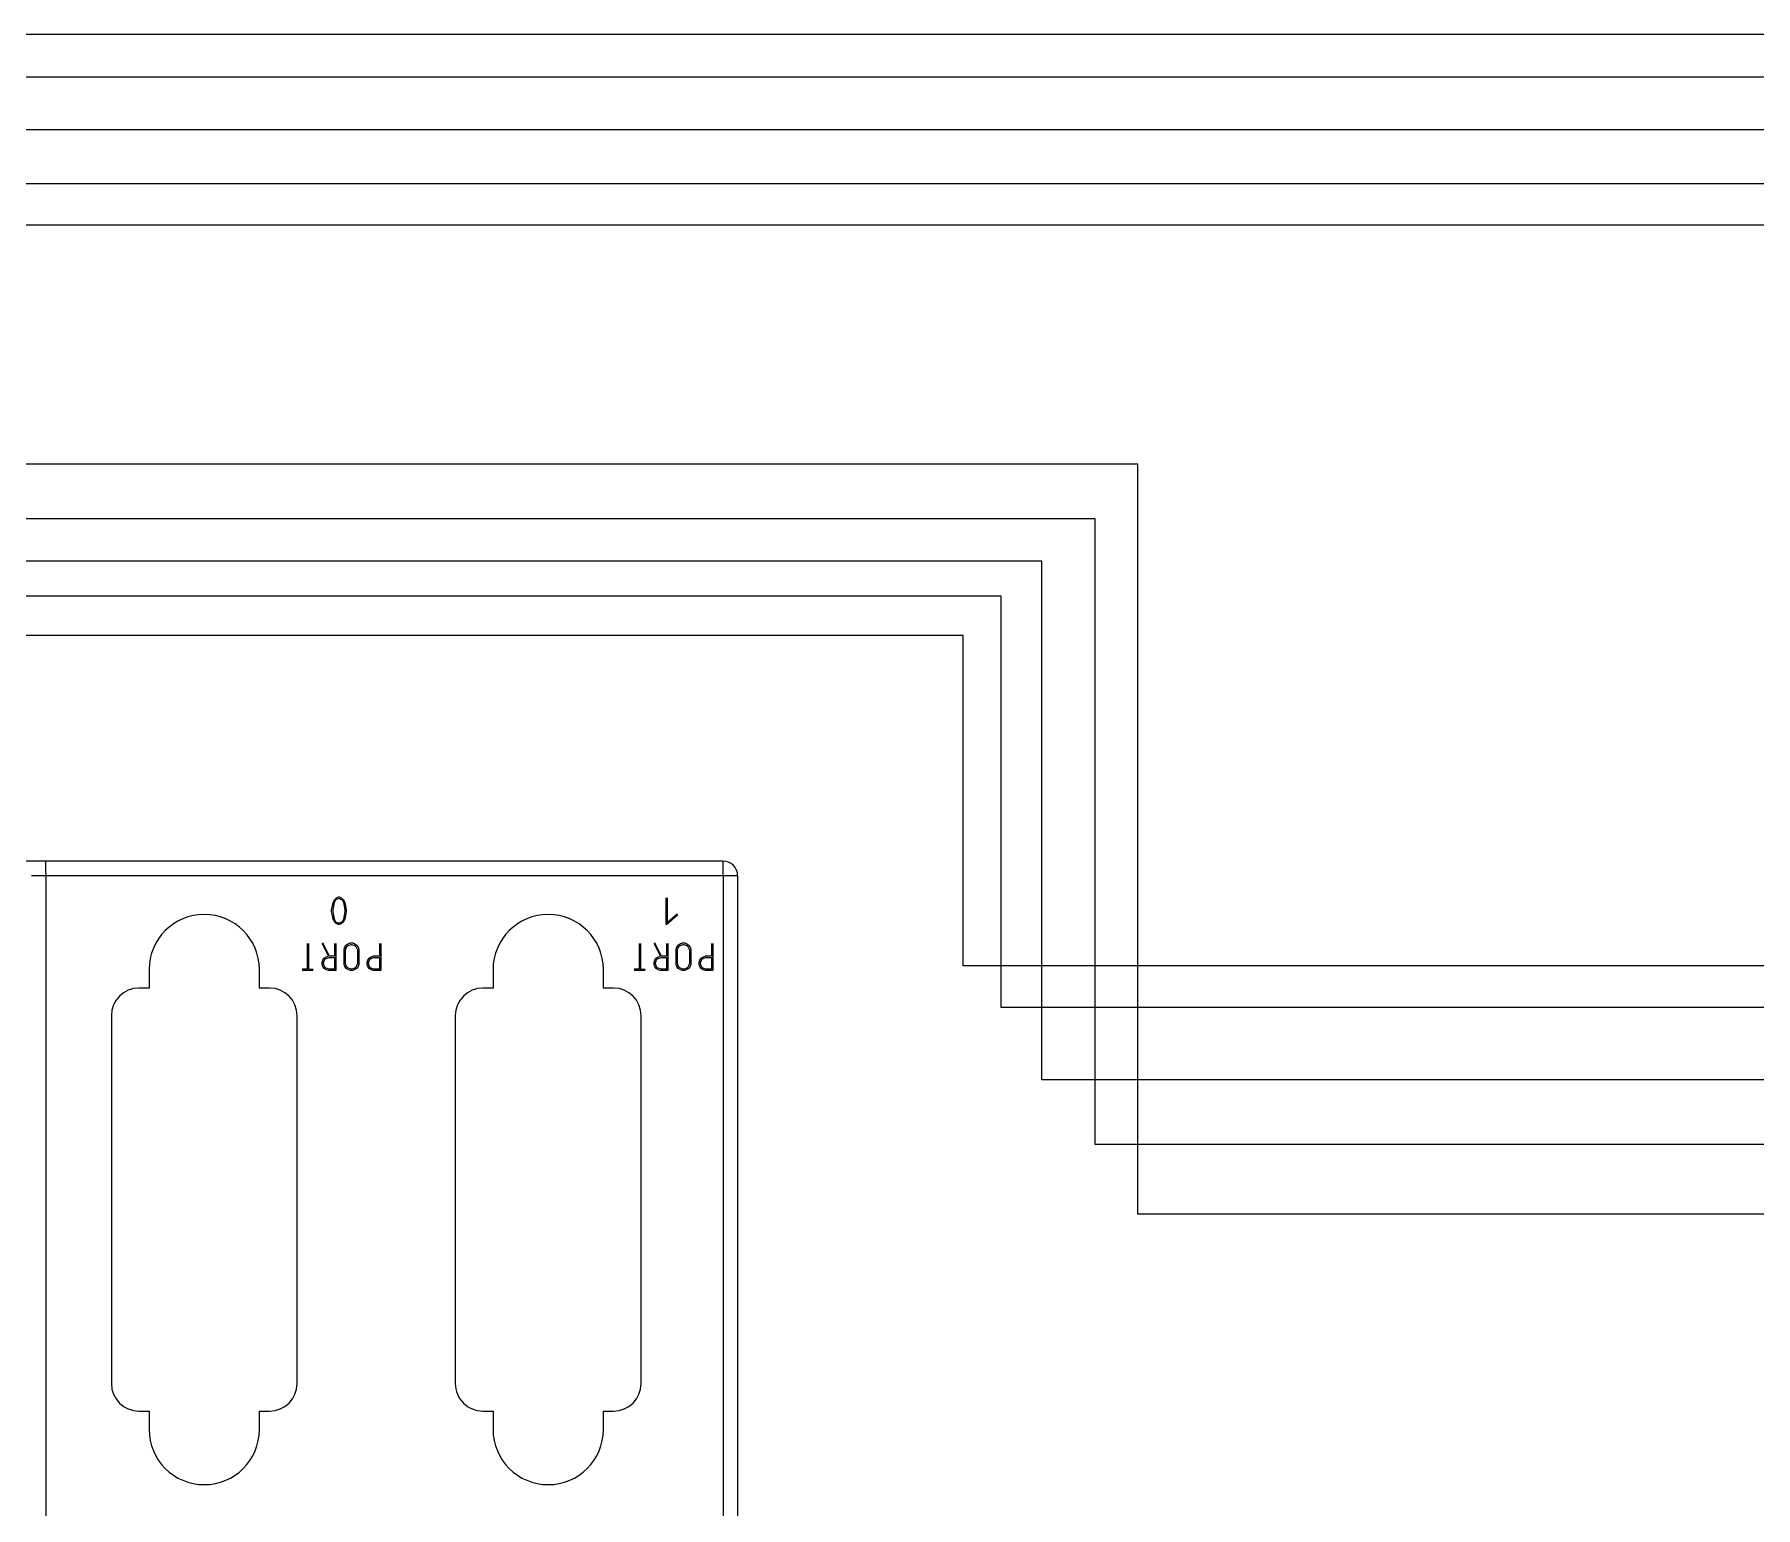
# Model space of a CAD drawing. Header units: millimetres. Extents: x 1181 to 1755, y 284 to 690.
# Drawn here: x 1468.6 to 1562.2, y 487.6 to 567.7 of the extents above; entities that cross this region are included whole.
import ezdxf

# ---------------------------------------------------------------- set-up
doc = ezdxf.new("R2010")
doc.units = ezdxf.units.MM
for name, color, linetype in [('0007LEVEL_2', 7, 'Continuous'), ('8_ALL_NOTES_BALLOONS_SYMBOLS_GT', 7, 'Continuous'), ('RED_2.5mm^2', 1, 'Continuous')]:
    doc.layers.add(name, color=color, linetype=linetype)

msp = doc.modelspace()

# ---------------------------------------------------------------- linework, layer by layer
at = {"color": 7, "linetype": 'Continuous'}
for p, q in [((1506.039, 522.776), (1466.339, 522.776)), ((1506.839, 521.976), (1506.839, 443.576)), ((1474.839, 516.876), (1474.839, 515.876)), ((1480.839, 515.876), (1480.839, 516.876)), ((1493.539, 516.876), (1493.539, 515.876)), ((1499.539, 515.876), (1499.539, 516.876)), ((1474.839, 515.876), (1474.289, 515.876)), ((1481.389, 515.876), (1480.839, 515.876)), ((1493.539, 515.876), (1492.989, 515.876)), ((1500.089, 515.876), (1499.539, 515.876)), ((1472.789, 514.376), (1472.789, 494.376)), ((1482.889, 494.376), (1482.889, 514.376)), ((1491.489, 514.376), (1491.489, 494.376)), ((1501.589, 494.376), (1501.589, 514.376)), ((1474.289, 492.876), (1474.839, 492.876)), ((1474.839, 492.876), (1474.839, 491.876)), ((1480.839, 491.876), (1480.839, 492.876)), ((1480.839, 492.876), (1481.389, 492.876)), ((1492.989, 492.876), (1493.539, 492.876)), ((1493.539, 492.876), (1493.539, 491.876)), ((1499.539, 491.876), (1499.539, 492.876)), ((1499.539, 492.876), (1500.089, 492.876))]:
    msp.add_line(p, q, dxfattribs=at)
for centre, radius, start, end in [((1506.039, 521.976), 0.8, 0, 90), ((1477.839, 516.876), 3, 0, 180), ((1496.539, 516.876), 3, 0, 180), ((1474.289, 514.376), 1.5, 90, 180), ((1481.389, 514.376), 1.5, 0, 90), ((1492.989, 514.376), 1.5, 90, 180), ((1500.089, 514.376), 1.5, 0, 90), ((1474.289, 494.376), 1.5, 180, 270), ((1481.389, 494.376), 1.5, 270, 0), ((1492.989, 494.376), 1.5, 180, 270.00001), ((1500.089, 494.376), 1.5, 270, 0), ((1477.839, 491.876), 3, 180, 0), ((1496.539, 491.876), 3, 180, 0)]:
    msp.add_arc(centre, radius, start, end, dxfattribs=at)
at = {"layer": '0007LEVEL_2', "color": 7, "linetype": 'Continuous'}
for p, q in [((1484.766, 520.113), (1484.804, 520.338)), ((1484.804, 520.338), (1484.841, 520.526)), ((1484.841, 520.526), (1484.916, 520.676)), ((1484.841, 520.113), (1484.879, 520.338)), ((1484.879, 520.338), (1484.916, 520.526)), ((1484.916, 520.676), (1485.029, 520.788)), ((1484.916, 520.526), (1484.991, 520.676)), ((1484.991, 520.676), (1485.029, 520.713)), ((1485.029, 520.788), (1485.141, 520.826)), ((1485.029, 520.713), (1485.141, 520.751)), ((1485.141, 520.826), (1485.179, 520.826)), ((1485.141, 520.751), (1485.179, 520.751)), ((1485.179, 520.826), (1485.291, 520.788)), ((1485.179, 520.751), (1485.291, 520.713)), ((1485.291, 520.788), (1485.404, 520.676)), ((1485.291, 520.713), (1485.329, 520.676)), ((1485.329, 520.676), (1485.404, 520.526)), ((1485.404, 520.676), (1485.479, 520.526)), ((1485.404, 520.526), (1485.441, 520.338)), ((1485.441, 520.338), (1485.479, 520.113)), ((1485.479, 520.526), (1485.516, 520.338)), ((1485.516, 520.338), (1485.554, 520.113)), ((1502.954, 519.326), (1502.954, 520.788)), ((1503.029, 519.438), (1503.029, 520.788)), ((1484.766, 520.038), (1484.766, 520.113)), ((1484.804, 519.813), (1484.766, 520.038)), ((1484.841, 519.626), (1484.804, 519.813)), ((1484.841, 520.038), (1484.841, 520.113)), ((1484.879, 519.813), (1484.841, 520.038)), ((1484.916, 519.476), (1484.841, 519.626)), ((1484.916, 519.626), (1484.879, 519.813)), ((1484.991, 519.476), (1484.916, 519.626)), ((1485.029, 519.363), (1484.916, 519.476)), ((1485.029, 519.438), (1484.991, 519.476)), ((1485.141, 519.401), (1485.029, 519.438)), ((1485.141, 519.326), (1485.029, 519.363)), ((1485.179, 519.401), (1485.141, 519.401)), ((1485.291, 519.438), (1485.179, 519.401)), ((1485.291, 519.363), (1485.179, 519.326)), ((1485.329, 519.476), (1485.291, 519.438)), ((1485.404, 519.476), (1485.291, 519.363)), ((1485.404, 519.626), (1485.329, 519.476)), ((1485.441, 519.813), (1485.404, 519.626)), ((1485.479, 519.626), (1485.404, 519.476)), ((1485.479, 520.038), (1485.441, 519.813)), ((1485.479, 520.113), (1485.479, 520.038)), ((1485.516, 519.813), (1485.479, 519.626)), ((1485.554, 520.038), (1485.516, 519.813)), ((1485.554, 520.113), (1485.554, 520.038)), ((1503.591, 519.851), (1502.991, 519.326)), ((1503.554, 519.888), (1503.029, 519.438)), ((1485.179, 519.326), (1485.141, 519.326)), ((1502.991, 519.326), (1502.954, 519.326)), ((1483.426, 518.288), (1483.426, 516.901)), ((1483.501, 518.288), (1483.501, 516.901)), ((1484.589, 517.613), (1484.251, 518.288)), ((1484.626, 517.651), (1484.289, 518.326)), ((1484.289, 517.388), (1484.364, 517.501)), ((1484.364, 517.501), (1484.476, 517.576)), ((1484.439, 517.463), (1484.514, 517.501)), ((1484.476, 517.576), (1484.589, 517.613)), ((1484.514, 517.501), (1484.626, 517.538)), ((1484.664, 517.613), (1484.626, 517.651)), ((1484.626, 517.538), (1484.926, 517.538)), ((1484.926, 517.613), (1484.664, 517.613)), ((1484.926, 518.288), (1484.926, 517.613)), ((1484.926, 517.538), (1484.926, 516.901)), ((1485.001, 518.288), (1485.001, 516.826)), ((1485.451, 517.988), (1485.489, 518.101)), ((1485.451, 517.163), (1485.451, 517.988)), ((1485.489, 518.101), (1485.564, 518.213)), ((1485.526, 517.951), (1485.564, 518.063)), ((1485.526, 517.201), (1485.526, 517.951)), ((1485.564, 518.213), (1485.676, 518.288)), ((1485.564, 518.063), (1485.601, 518.138)), ((1485.601, 518.138), (1485.639, 518.176)), ((1485.639, 518.176), (1485.714, 518.213)), ((1485.676, 518.288), (1485.789, 518.326)), ((1485.714, 518.213), (1485.826, 518.251)), ((1485.789, 518.326), (1485.901, 518.326)), ((1485.826, 518.251), (1485.864, 518.251)), ((1485.864, 518.251), (1485.976, 518.213)), ((1485.901, 518.326), (1486.014, 518.288)), ((1485.976, 518.213), (1486.051, 518.176)), ((1486.014, 518.288), (1486.126, 518.213)), ((1486.051, 518.176), (1486.089, 518.138)), ((1486.089, 518.138), (1486.126, 518.063)), ((1486.126, 518.213), (1486.201, 518.101)), ((1486.126, 518.063), (1486.164, 517.951)), ((1486.164, 517.951), (1486.164, 517.201)), ((1486.201, 518.101), (1486.239, 517.988)), ((1486.239, 517.988), (1486.239, 517.163)), ((1486.726, 517.388), (1486.801, 517.501)), ((1486.801, 517.501), (1486.914, 517.576)), ((1486.876, 517.463), (1486.951, 517.501)), ((1486.914, 517.576), (1487.026, 517.613)), ((1486.951, 517.501), (1487.064, 517.538)), ((1487.364, 517.613), (1487.026, 517.613)), ((1487.064, 517.538), (1487.364, 517.538)), ((1487.364, 518.288), (1487.364, 517.613)), ((1487.364, 517.538), (1487.364, 516.901)), ((1487.439, 518.288), (1487.439, 516.826)), ((1501.476, 518.288), (1501.476, 516.901)), ((1501.551, 518.288), (1501.551, 516.901)), ((1502.639, 517.613), (1502.301, 518.288)), ((1502.676, 517.651), (1502.339, 518.326)), ((1502.339, 517.388), (1502.414, 517.501)), ((1502.414, 517.501), (1502.526, 517.576)), ((1502.489, 517.463), (1502.564, 517.501)), ((1502.526, 517.576), (1502.639, 517.613)), ((1502.564, 517.501), (1502.676, 517.538)), ((1502.714, 517.613), (1502.676, 517.651)), ((1502.676, 517.538), (1502.976, 517.538)), ((1502.976, 517.613), (1502.714, 517.613)), ((1502.976, 518.288), (1502.976, 517.613)), ((1502.976, 517.538), (1502.976, 516.901)), ((1503.051, 518.288), (1503.051, 516.826)), ((1503.501, 517.988), (1503.539, 518.101)), ((1503.501, 517.163), (1503.501, 517.988)), ((1503.539, 518.101), (1503.614, 518.213)), ((1503.576, 517.951), (1503.614, 518.063)), ((1503.576, 517.201), (1503.576, 517.951)), ((1503.614, 518.213), (1503.726, 518.288)), ((1503.614, 518.063), (1503.651, 518.138)), ((1503.651, 518.138), (1503.689, 518.176)), ((1503.689, 518.176), (1503.764, 518.213)), ((1503.726, 518.288), (1503.839, 518.326)), ((1503.764, 518.213), (1503.876, 518.251)), ((1503.839, 518.326), (1503.951, 518.326)), ((1503.876, 518.251), (1503.914, 518.251)), ((1503.914, 518.251), (1504.026, 518.213)), ((1503.951, 518.326), (1504.064, 518.288)), ((1504.026, 518.213), (1504.101, 518.176)), ((1504.064, 518.288), (1504.176, 518.213)), ((1504.101, 518.176), (1504.139, 518.138)), ((1504.139, 518.138), (1504.176, 518.063)), ((1504.176, 518.213), (1504.251, 518.101)), ((1504.176, 518.063), (1504.214, 517.951)), ((1504.214, 517.951), (1504.214, 517.201)), ((1504.251, 518.101), (1504.289, 517.988)), ((1504.289, 517.988), (1504.289, 517.163)), ((1504.776, 517.388), (1504.851, 517.501)), ((1504.851, 517.501), (1504.964, 517.576)), ((1504.926, 517.463), (1505.001, 517.501)), ((1504.964, 517.576), (1505.076, 517.613)), ((1505.001, 517.501), (1505.114, 517.538)), ((1505.414, 517.613), (1505.076, 517.613)), ((1505.114, 517.538), (1505.414, 517.538)), ((1505.414, 518.288), (1505.414, 517.613)), ((1505.414, 517.538), (1505.414, 516.901)), ((1505.489, 518.288), (1505.489, 516.826)), ((1483.426, 516.901), (1483.164, 516.901)), ((1483.764, 516.826), (1483.164, 516.826)), ((1483.501, 516.901), (1483.764, 516.901)), ((1484.251, 517.276), (1484.289, 517.388)), ((1484.251, 517.163), (1484.251, 517.276)), ((1484.289, 517.051), (1484.251, 517.163)), ((1484.364, 516.938), (1484.289, 517.051)), ((1484.326, 517.238), (1484.364, 517.351)), ((1484.326, 517.201), (1484.326, 517.238)), ((1484.364, 517.088), (1484.326, 517.201)), ((1484.364, 517.351), (1484.401, 517.426)), ((1484.401, 517.013), (1484.364, 517.088)), ((1484.476, 516.863), (1484.364, 516.938)), ((1484.401, 517.426), (1484.439, 517.463)), ((1484.439, 516.976), (1484.401, 517.013)), ((1484.514, 516.938), (1484.439, 516.976)), ((1484.589, 516.826), (1484.476, 516.863)), ((1484.626, 516.901), (1484.514, 516.938)), ((1485.001, 516.826), (1484.589, 516.826)), ((1484.926, 516.901), (1484.626, 516.901)), ((1485.489, 517.051), (1485.451, 517.163)), ((1485.564, 516.938), (1485.489, 517.051)), ((1485.564, 517.088), (1485.526, 517.201)), ((1485.601, 517.013), (1485.564, 517.088)), ((1485.676, 516.863), (1485.564, 516.938)), ((1485.639, 516.976), (1485.601, 517.013)), ((1485.714, 516.938), (1485.639, 516.976)), ((1485.789, 516.826), (1485.676, 516.863)), ((1485.826, 516.901), (1485.714, 516.938)), ((1485.901, 516.826), (1485.789, 516.826)), ((1485.864, 516.901), (1485.826, 516.901)), ((1485.976, 516.938), (1485.864, 516.901)), ((1486.014, 516.863), (1485.901, 516.826)), ((1486.051, 516.976), (1485.976, 516.938)), ((1486.126, 516.938), (1486.014, 516.863)), ((1486.089, 517.013), (1486.051, 516.976)), ((1486.126, 517.088), (1486.089, 517.013)), ((1486.164, 517.201), (1486.126, 517.088)), ((1486.201, 517.051), (1486.126, 516.938)), ((1486.239, 517.163), (1486.201, 517.051)), ((1486.689, 517.276), (1486.726, 517.388)), ((1486.689, 517.163), (1486.689, 517.276)), ((1486.726, 517.051), (1486.689, 517.163)), ((1486.801, 516.938), (1486.726, 517.051)), ((1486.764, 517.238), (1486.801, 517.351)), ((1486.764, 517.201), (1486.764, 517.238)), ((1486.801, 517.088), (1486.764, 517.201)), ((1486.801, 517.351), (1486.839, 517.426)), ((1486.839, 517.013), (1486.801, 517.088)), ((1486.914, 516.863), (1486.801, 516.938)), ((1486.839, 517.426), (1486.876, 517.463)), ((1486.876, 516.976), (1486.839, 517.013)), ((1486.951, 516.938), (1486.876, 516.976)), ((1487.026, 516.826), (1486.914, 516.863)), ((1487.064, 516.901), (1486.951, 516.938)), ((1487.439, 516.826), (1487.026, 516.826)), ((1487.364, 516.901), (1487.064, 516.901)), ((1501.476, 516.901), (1501.214, 516.901)), ((1501.814, 516.826), (1501.214, 516.826)), ((1501.551, 516.901), (1501.814, 516.901)), ((1502.301, 517.276), (1502.339, 517.388)), ((1502.301, 517.163), (1502.301, 517.276)), ((1502.339, 517.051), (1502.301, 517.163)), ((1502.414, 516.938), (1502.339, 517.051)), ((1502.376, 517.238), (1502.414, 517.351)), ((1502.376, 517.201), (1502.376, 517.238)), ((1502.414, 517.088), (1502.376, 517.201)), ((1502.414, 517.351), (1502.451, 517.426)), ((1502.451, 517.013), (1502.414, 517.088)), ((1502.526, 516.863), (1502.414, 516.938)), ((1502.451, 517.426), (1502.489, 517.463)), ((1502.489, 516.976), (1502.451, 517.013)), ((1502.564, 516.938), (1502.489, 516.976)), ((1502.639, 516.826), (1502.526, 516.863)), ((1502.676, 516.901), (1502.564, 516.938)), ((1503.051, 516.826), (1502.639, 516.826)), ((1502.976, 516.901), (1502.676, 516.901)), ((1503.539, 517.051), (1503.501, 517.163)), ((1503.614, 516.938), (1503.539, 517.051)), ((1503.614, 517.088), (1503.576, 517.201)), ((1503.651, 517.013), (1503.614, 517.088)), ((1503.726, 516.863), (1503.614, 516.938)), ((1503.689, 516.976), (1503.651, 517.013)), ((1503.764, 516.938), (1503.689, 516.976)), ((1503.839, 516.826), (1503.726, 516.863)), ((1503.876, 516.901), (1503.764, 516.938)), ((1503.951, 516.826), (1503.839, 516.826)), ((1503.914, 516.901), (1503.876, 516.901)), ((1504.026, 516.938), (1503.914, 516.901)), ((1504.064, 516.863), (1503.951, 516.826)), ((1504.101, 516.976), (1504.026, 516.938)), ((1504.176, 516.938), (1504.064, 516.863)), ((1504.139, 517.013), (1504.101, 516.976)), ((1504.176, 517.088), (1504.139, 517.013)), ((1504.214, 517.201), (1504.176, 517.088)), ((1504.251, 517.051), (1504.176, 516.938)), ((1504.289, 517.163), (1504.251, 517.051)), ((1504.739, 517.276), (1504.776, 517.388)), ((1504.739, 517.163), (1504.739, 517.276)), ((1504.776, 517.051), (1504.739, 517.163)), ((1504.851, 516.938), (1504.776, 517.051)), ((1504.814, 517.238), (1504.851, 517.351)), ((1504.814, 517.201), (1504.814, 517.238)), ((1504.851, 517.088), (1504.814, 517.201)), ((1504.851, 517.351), (1504.889, 517.426)), ((1504.889, 517.013), (1504.851, 517.088)), ((1504.964, 516.863), (1504.851, 516.938)), ((1504.889, 517.426), (1504.926, 517.463)), ((1504.926, 516.976), (1504.889, 517.013)), ((1505.001, 516.938), (1504.926, 516.976)), ((1505.076, 516.826), (1504.964, 516.863)), ((1505.114, 516.901), (1505.001, 516.938)), ((1505.489, 516.826), (1505.076, 516.826)), ((1505.414, 516.901), (1505.114, 516.901))]:
    msp.add_line(p, q, dxfattribs=at)
at = {"layer": '8_ALL_NOTES_BALLOONS_SYMBOLS_GT', "color": 7, "linetype": 'Continuous'}
for p, q in [((1469.197, 522.776), (1469.205, 522.715)), ((1469.205, 522.715), (1469.212, 522.541)), ((1469.212, 522.541), (1469.216, 522.282)), ((1469.216, 522.282), (1469.218, 521.976)), ((1506.047, 522.715), (1506.039, 522.776)), ((1506.054, 522.541), (1506.047, 522.715)), ((1506.058, 522.282), (1506.054, 522.541)), ((1506.06, 521.976), (1506.058, 522.282)), ((1506.839, 521.976), (1468.439, 521.976)), ((1469.218, 521.976), (1469.218, 486.385)), ((1506.06, 521.976), (1506.06, 485.42)), ((1506.839, 521.976), (1506.839, 435.576))]:
    msp.add_line(p, q, dxfattribs=at)
msp.add_arc((1506.039, 521.976), 0.8, 0, 90, dxfattribs=at)
at = {"layer": 'RED_2.5mm^2'}
for p, q in [((1585.556, 567.719), (1410.498, 567.719)), ((1615.556, 565.388), (1415.423, 565.388)), ((1645.556, 562.539), (1420.607, 562.539)), ((1675.556, 559.593), (1425.739, 559.593)), ((1705.556, 557.357), (1430.58, 557.357)), ((1528.597, 544.358), (1435.768, 544.358)), ((1528.597, 503.574), (1528.597, 544.358)), ((1526.274, 541.384), (1440.81, 541.384)), ((1526.274, 507.372), (1526.274, 541.384)), ((1523.377, 539.09), (1445.938, 539.09)), ((1523.377, 510.88), (1523.377, 539.09)), ((1521.173, 537.174), (1450.713, 537.174)), ((1521.173, 514.826), (1521.173, 537.174)), ((1519.106, 535.04), (1455.707, 535.04)), ((1519.106, 517.091), (1519.106, 535.04)), ((1582.465, 517.091), (1519.106, 517.091)), ((1611.353, 514.826), (1521.173, 514.826)), ((1642.189, 510.88), (1523.377, 510.88)), ((1673.025, 507.372), (1526.274, 507.372)), ((1702.237, 503.574), (1528.597, 503.574))]:
    msp.add_line(p, q, dxfattribs=at)

doc.saveas('drawing.dxf')
